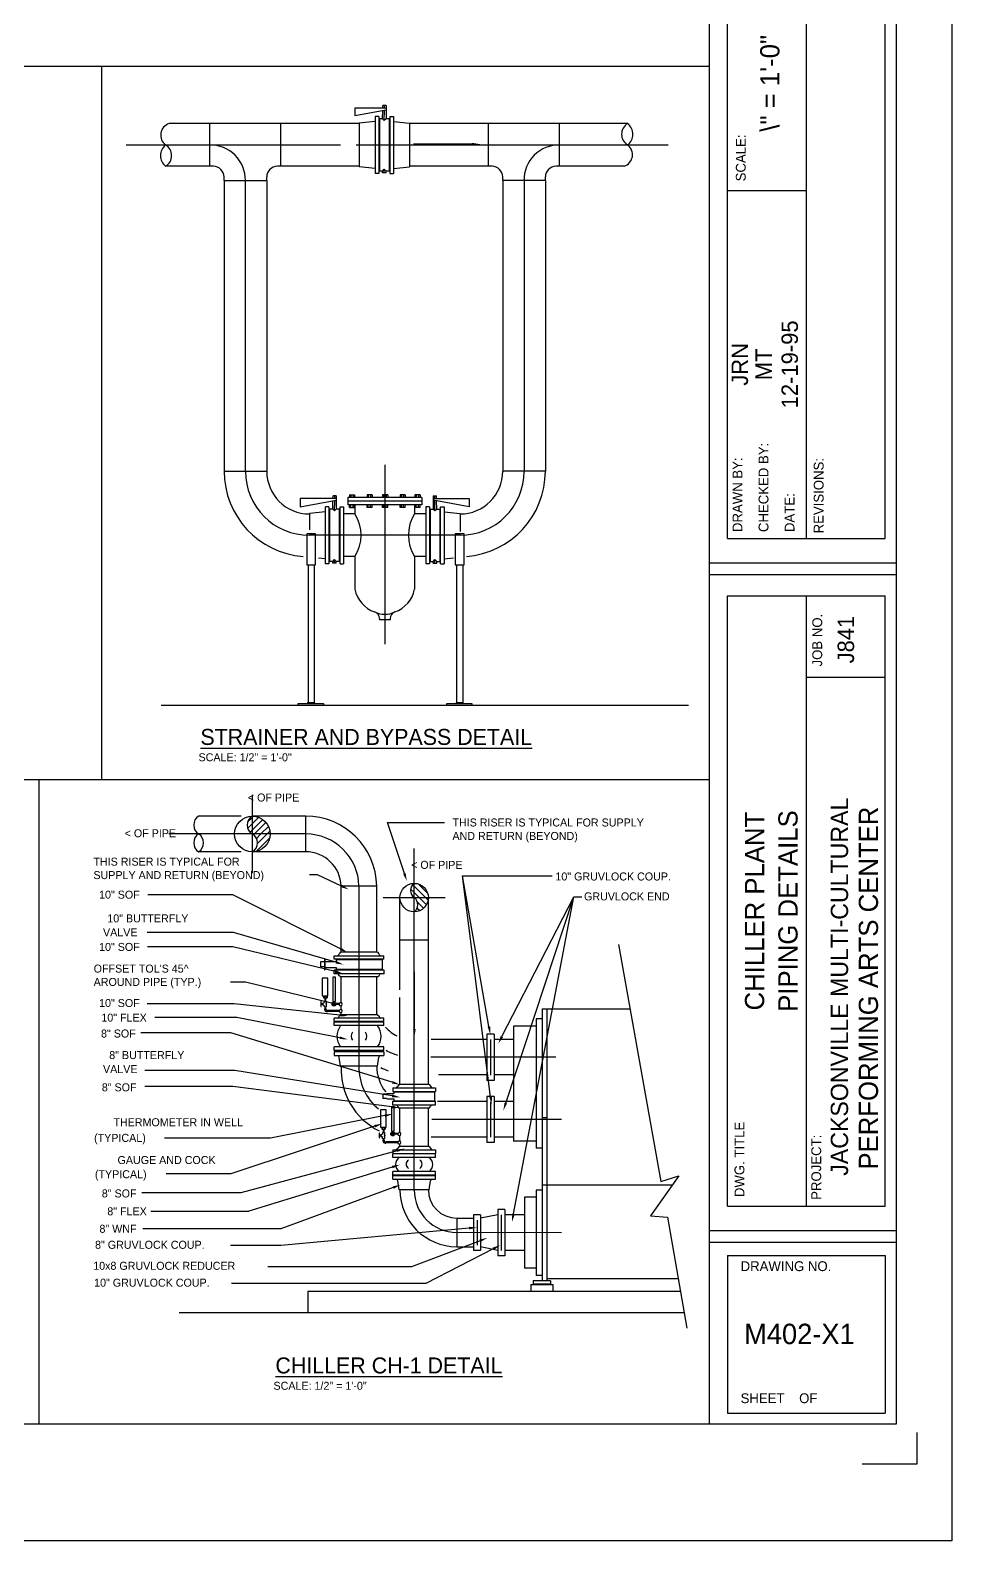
# Model space of a CAD drawing. Extents: x 0 to 1008, y 0 to 720.
# Drawn here: x 748.8 to 1008, y 0 to 424.7 of the extents above; entities that cross this region are included whole.
import ezdxf
from ezdxf.enums import TextEntityAlignment as Align

# ---------------------------------------------------------------- set-up
doc = ezdxf.new("R2010")
doc.units = 0
doc.header["$LTSCALE"] = 12.5
doc.linetypes.add('CENTER2', pattern=[0])
doc.layers.get('0').update_dxf_attribs({"linetype": 'CONTINUOUS'})
doc.layers.get('DEFPOINTS').update_dxf_attribs({"linetype": 'CONTINUOUS'})
for name, color, linetype in [('A-CONC', 7, 'CONTINUOUS'), ('CHWS', 3, 'CONTINUOUS'), ('CWS', 5, 'CONTINUOUS'), ('M-FIXT', 8, 'CONTINUOUS'), ('MEQUIP', 4, 'CONTINUOUS'), ('MTEXT', 2, 'CONTINUOUS'), ('PIPECL', 9, 'CENTER2'), ('TITLEBLK', 7, 'CONTINUOUS')]:
    doc.layers.add(name, color=color, linetype=linetype)

msp = doc.modelspace()

# ---------------------------------------------------------------- linework, layer by layer
at = {"color": 0}
for p, q in [((1008, 720), (1008, 0)), ((1008, 0), (0, 0))]:
    msp.add_line(p, q, dxfattribs=at)
at = {"layer": 'A-CONC', "color": 0}
for p, q in [((826.56, 283.16), (826.56, 274.46)), ((829.07, 283.16), (826.56, 283.16)), ((829.07, 274.46), (829.07, 283.16)), ((868.35, 283.16), (868.35, 274.46)), ((870.85, 283.16), (868.35, 283.16)), ((870.85, 274.46), (870.85, 283.16)), ((826.56, 274.46), (829.07, 274.46)), ((826.94, 274.46), (826.94, 235.68)), ((828.69, 274.46), (828.69, 235.68)), ((868.35, 274.46), (870.85, 274.46)), ((868.73, 274.46), (868.73, 235.68)), ((870.48, 274.46), (870.48, 235.68)), ((785.6, 234.97), (933.98, 234.97)), ((824.17, 235.46), (831.26, 235.46)), ((824.17, 235), (824.17, 235.46)), ((824.17, 235), (831.26, 235)), ((826.94, 235.68), (828.69, 235.68)), ((831.26, 235.46), (831.26, 235)), ((865.96, 235.46), (873.05, 235.46)), ((865.96, 235), (865.96, 235.46)), ((865.96, 235), (873.05, 235)), ((868.73, 235.68), (870.48, 235.68)), ((873.05, 235.46), (873.05, 235)), ((931.69, 70.11), (826.88, 70.11)), ((826.88, 70.11), (826.88, 64.11)), ((889.58, 72.03), (895.83, 72.03)), ((889.58, 72.03), (889.58, 70.2)), ((889.58, 70.2), (895.83, 70.2)), ((895.83, 72.03), (895.83, 70.2)), ((932.75, 64.11), (790.67, 64.11))]:
    msp.add_line(p, q, dxfattribs=at)
for centre, start, end in [((827.02, 235.4), 105.4664, 167.7366), ((828.61, 235.4), 12.2634, 74.5336), ((868.8, 235.4), 105.4664, 167.7366), ((870.4, 235.4), 12.2634, 74.5336)]:
    msp.add_arc(centre, 0.29, start, end, dxfattribs=at)
at = {"layer": 'CHWS', "color": 0}
for p, q in [((855.8, 183.26), (856.79, 182.28)), ((856.36, 184.47), (856.79, 184.05)), ((856.79, 184.05), (859.97, 180.86)), ((857.89, 184.71), (860.63, 181.97)), ((852.79, 154.94), (852.79, 180.86)), ((856.79, 182.28), (858.2, 180.86)), ((857.69, 179.61), (859.43, 177.86)), ((858.2, 180.86), (860.23, 178.83)), ((859.97, 180.86), (860.72, 180.12)), ((860.78, 128.26), (860.78, 180.86)), ((856.85, 176.91), (856.9, 176.86)), ((857.62, 177.91), (858.35, 177.18)), ((860.79, 168.86), (852.79, 168.86)), ((852.78, 128.26), (852.78, 152.74)), ((852.59, 128.26), (852.15, 127.87)), ((860.98, 128.26), (852.59, 128.26)), ((860.98, 128.26), (861.41, 127.87)), ((849.04, 125.59), (847.95, 125.59)), ((847.95, 125.59), (847.95, 124.37)), ((849.04, 124.37), (847.95, 124.37)), ((849.18, 125.73), (849.04, 125.59)), ((849.18, 124.23), (849.04, 124.37)), ((849.18, 125.73), (851.09, 125.73)), ((849.18, 124.23), (851.09, 124.23)), ((850.78, 127.37), (862.78, 127.37)), ((850.78, 127.37), (850.78, 126.37)), ((850.78, 126.37), (862.78, 126.37)), ((850.78, 123.59), (862.78, 123.59)), ((850.78, 122.59), (850.78, 123.59)), ((851.09, 126.23), (862.51, 126.23)), ((851.09, 126.23), (851.09, 125.73)), ((851.09, 124.23), (851.09, 123.73)), ((851.09, 123.73), (862.51, 123.73)), ((862.51, 126.23), (862.51, 123.73)), ((862.78, 127.37), (862.78, 126.37)), ((862.78, 122.59), (862.78, 123.59)), ((850.78, 122.59), (862.78, 122.59)), ((852.59, 121.69), (852.15, 122.09)), ((860.98, 121.69), (852.59, 121.69)), ((852.78, 114.93), (852.78, 121.69)), ((860.78, 110.84), (860.78, 121.69)), ((860.98, 121.69), (861.41, 122.09)), ((852.19, 114.66), (852.78, 114.93)), ((852.59, 110.84), (852.15, 110.44)), ((852.19, 114.66), (852.19, 114.13)), ((852.19, 114.13), (852.78, 113.85)), ((852.19, 112.28), (852.78, 112.56)), ((852.19, 112.28), (852.19, 111.75)), ((852.19, 111.75), (852.78, 111.48)), ((860.98, 110.84), (852.59, 110.84)), ((852.78, 112.56), (852.78, 113.85)), ((852.78, 110.84), (852.78, 111.48)), ((860.98, 110.84), (861.41, 110.44)), ((850.78, 109.94), (862.78, 109.94)), ((850.78, 109.94), (850.78, 108.94)), ((850.78, 108.94), (862.78, 108.94)), ((862.78, 108.81), (850.78, 108.81)), ((850.78, 107.81), (850.78, 108.81)), ((862.78, 107.81), (850.78, 107.81)), ((862.78, 109.94), (862.78, 108.94)), ((862.78, 107.81), (862.78, 108.81)), ((862.78, 103.81), (850.78, 103.81)), ((850.78, 102.81), (850.78, 103.81)), ((862.78, 102.81), (850.78, 102.81)), ((850.78, 101.7), (850.78, 102.7)), ((850.78, 102.7), (862.78, 102.7)), ((862.78, 102.81), (862.78, 103.81)), ((862.78, 101.7), (862.78, 102.7)), ((850.78, 101.7), (862.78, 101.7)), ((852.59, 98.7), (852.15, 101.2)), ((860.98, 98.7), (852.59, 98.7)), ((860.98, 98.7), (861.41, 101.2)), ((868.78, 90.7), (868.78, 82.7)), ((868.78, 90.7), (873.48, 90.7)), ((875.48, 91.61), (873.48, 91.61)), ((873.48, 91.61), (873.48, 81.61)), ((874.48, 90.11), (874.48, 83.11)), ((880.28, 91.61), (875.48, 90.7)), ((875.48, 91.61), (875.48, 81.61)), ((875.48, 90.7), (875.48, 82.7)), ((880.28, 93.11), (880.28, 80.11)), ((882.28, 93.11), (880.28, 93.11)), ((881.28, 91.61), (881.28, 81.61)), ((882.28, 93.11), (882.28, 80.11)), ((868.78, 82.7), (873.48, 82.7)), ((875.48, 81.61), (873.48, 81.61)), ((880.28, 81.61), (875.48, 82.7)), ((882.28, 80.11), (880.28, 80.11))]:
    msp.add_line(p, q, dxfattribs=at)
msp.add_circle((856.79, 180.86), 4, dxfattribs=at)
for centre, radius, start, end in [((858.24, 182.86), 2.47, 126.0299, 233.9701), ((855.33, 178.86), 2.47, 306.0299, 53.9701), ((851.65, 127.87), 0.5, 270, 0), ((861.91, 127.87), 0.5, 180, 270), ((851.65, 122.09), 0.5, 360, 90), ((861.91, 122.09), 0.5, 90, 180), ((852.29, 114.39), 0.731, 312.2091, 47.7909), ((851.65, 110.44), 0.5, 270, 0), ((852.29, 112.02), 0.731, 312.2091, 47.7909), ((861.91, 110.44), 0.5, 180, 270), ((854.01, 105.81), 2.44, 124.9912, 235.0088), ((855.87, 105.88), 1.34, 120.3314, 239.6686), ((857.69, 105.88), 1.34, 300.3314, 59.6686), ((859.55, 105.81), 2.44, 304.9912, 55.0088), ((851.65, 101.2), 0.5, 360, 90), ((868.78, 98.7), 16, 180, 270), ((868.78, 98.7), 8, 180, 270), ((861.91, 101.2), 0.5, 90, 180)]:
    msp.add_arc(centre, radius, start, end, dxfattribs=at)
at = {"layer": 'CWS', "color": 0}
for p, q in [((847.94, 402.81), (847.96, 403.61)), ((848.88, 403.61), (847.96, 403.61)), ((848.44, 402.81), (848.46, 403.61)), ((848.88, 403.61), (848.88, 399.86)), ((840.09, 402.81), (840.09, 400.72)), ((848.88, 402.81), (840.09, 402.81)), ((840.09, 400.72), (848.88, 402.31)), ((845.83, 400.47), (845.83, 384.47)), ((846.83, 400.47), (845.83, 400.47)), ((846.83, 400.47), (846.83, 384.47)), ((847.03, 399.86), (847.03, 385.15)), ((847.88, 399.86), (847.03, 399.86)), ((847.88, 399.86), (847.93, 402.18)), ((847.88, 399.86), (848.38, 399.38)), ((848.38, 399.38), (848.43, 402.25)), ((848.88, 399.86), (848.38, 399.38)), ((849.73, 399.86), (848.88, 399.86)), ((849.73, 399.86), (849.73, 385.15)), ((849.95, 400.47), (849.95, 384.47)), ((849.95, 400.47), (850.95, 400.47)), ((850.95, 400.47), (850.95, 384.47)), ((841.33, 398.47), (787.85, 398.47)), ((799.33, 386.47), (799.33, 398.47)), ((819.33, 386.47), (819.33, 398.47)), ((845.83, 399.07), (841.33, 398.61)), ((841.33, 398.61), (841.33, 386.34)), ((850.95, 399.07), (855.45, 398.61)), ((855.45, 398.61), (855.45, 386.34)), ((916.81, 398.47), (855.45, 398.47)), ((859.55, 398.47), (855.45, 398.47)), ((877.69, 386.47), (877.69, 398.47)), ((897.69, 386.47), (897.69, 398.47)), ((800.33, 386.47), (786.89, 386.47)), ((803.33, 382.47), (803.33, 383.47)), ((803.33, 382.47), (803.33, 300.72)), ((803.33, 382.47), (815.33, 382.47)), ((815.33, 382.47), (815.33, 383.47)), ((815.33, 382.47), (815.33, 300.72)), ((841.33, 386.47), (818.33, 386.47)), ((845.83, 385.88), (841.33, 386.34)), ((846.83, 384.47), (845.83, 384.47)), ((847.88, 385.15), (847.03, 385.15)), ((847.88, 385.15), (848.38, 385.63)), ((847.88, 384.62), (847.88, 385.15)), ((848.88, 384.62), (847.88, 384.62)), ((848.88, 385.15), (848.38, 385.63)), ((848.38, 384.62), (848.38, 385.63)), ((848.88, 384.62), (848.88, 385.15)), ((849.73, 385.15), (848.88, 385.15)), ((849.95, 384.47), (850.95, 384.47)), ((850.95, 385.88), (855.45, 386.34)), ((878.69, 386.47), (855.45, 386.47)), ((859.55, 386.47), (855.45, 386.47)), ((881.69, 382.47), (881.69, 383.47)), ((881.69, 382.47), (881.69, 300.72)), ((893.69, 382.47), (881.69, 382.47)), ((893.69, 382.47), (893.69, 383.47)), ((893.69, 382.47), (893.69, 300.72)), ((915.84, 386.47), (896.69, 386.47)), ((803.33, 300.72), (815.33, 300.72)), ((893.69, 300.72), (881.69, 300.72)), ((833.94, 293.06), (833.96, 293.86)), ((834.88, 293.86), (833.96, 293.86)), ((834.44, 293.06), (834.46, 293.86)), ((834.88, 293.86), (834.88, 290.11)), ((862.14, 293.86), (863.06, 293.86)), ((862.14, 293.86), (862.14, 290.11)), ((862.57, 293.06), (862.56, 293.86)), ((863.07, 293.06), (863.06, 293.86)), ((834.88, 293.06), (824.73, 293.06)), ((824.73, 293.06), (824.73, 290.72)), ((824.73, 290.72), (834.88, 292.56)), ((831.83, 289.32), (827.33, 288.86)), ((827.33, 288.86), (827.33, 284.22)), ((831.83, 274.72), (831.83, 290.72)), ((832.83, 290.72), (831.83, 290.72)), ((832.83, 290.72), (832.83, 274.72)), ((833.03, 275.4), (833.03, 290.11)), ((833.88, 290.11), (833.03, 290.11)), ((833.88, 290.11), (833.93, 292.43)), ((833.88, 290.11), (834.38, 289.63)), ((834.38, 289.63), (834.43, 292.5)), ((834.88, 290.11), (834.38, 289.63)), ((835.73, 290.11), (834.88, 290.11)), ((835.73, 290.11), (835.73, 275.4)), ((861.29, 290.11), (861.29, 275.4)), ((861.29, 290.11), (862.14, 290.11)), ((862.14, 293.06), (872.28, 293.06)), ((872.28, 290.72), (862.14, 292.56)), ((862.14, 290.11), (862.64, 289.63)), ((862.64, 289.63), (862.59, 292.5)), ((863.14, 290.11), (862.64, 289.63)), ((863.14, 290.11), (863.09, 292.43)), ((863.14, 290.11), (863.99, 290.11)), ((863.99, 290.11), (863.99, 275.4)), ((864.19, 274.72), (864.19, 290.72)), ((864.19, 290.72), (865.19, 290.72)), ((865.19, 290.72), (865.19, 274.72)), ((865.19, 289.32), (869.69, 288.86)), ((869.69, 288.86), (869.69, 283.78)), ((872.28, 293.06), (872.28, 290.72)), ((831.83, 276.13), (829.92, 276.32)), ((865.19, 276.13), (867.86, 276.4)), ((832.83, 274.72), (831.83, 274.72)), ((833.88, 275.4), (833.03, 275.4)), ((833.88, 275.4), (834.38, 275.88)), ((833.88, 274.87), (833.88, 275.4)), ((834.88, 274.87), (833.88, 274.87)), ((834.38, 274.87), (834.38, 275.88)), ((834.88, 275.4), (834.38, 275.88)), ((835.73, 275.4), (834.88, 275.4)), ((834.88, 274.87), (834.88, 275.4)), ((861.29, 275.4), (862.14, 275.4)), ((862.14, 275.4), (862.64, 275.88)), ((862.14, 274.87), (862.14, 275.4)), ((862.14, 274.87), (863.14, 274.87)), ((863.14, 275.4), (862.64, 275.88)), ((862.64, 274.87), (862.64, 275.88)), ((863.14, 275.4), (863.99, 275.4)), ((863.14, 274.87), (863.14, 275.4)), ((864.19, 274.72), (865.19, 274.72)), ((808.13, 203.74), (796.16, 203.74)), ((809.92, 202.06), (811.27, 203.41)), ((809.95, 200.32), (811.27, 201.64)), ((810.62, 199.23), (811.27, 199.87)), ((826.27, 203.74), (811.27, 203.74)), ((811.27, 203.41), (811.59, 203.73)), ((811.27, 201.64), (813.04, 203.41)), ((811.27, 199.87), (814.19, 202.8)), ((811.9, 198.74), (815.11, 201.94)), ((813.67, 198.74), (815.79, 200.86)), ((826.27, 193.74), (826.27, 203.74)), ((811.65, 198.49), (811.9, 198.74)), ((812.31, 193.85), (816.16, 197.69)), ((812.44, 197.51), (813.67, 198.74)), ((812.73, 196.04), (815.44, 198.74)), ((815.44, 198.74), (816.21, 199.51)), ((808.13, 193.74), (796.16, 193.74)), ((826.27, 193.74), (811.27, 193.74)), ((836.27, 165.48), (836.27, 184.11)), ((846.27, 184.11), (836.27, 184.11)), ((846.27, 165.48), (846.27, 184.11)), ((830.43, 162.76), (830.43, 161.35)), ((831.52, 162.76), (830.43, 162.76)), ((831.52, 163.66), (831.65, 163.66)), ((831.52, 163.66), (831.52, 160.57)), ((831.65, 163.66), (831.65, 160.57)), ((831.65, 162.9), (834.82, 162.9)), ((834.27, 164.5), (848.27, 164.5)), ((834.27, 164.5), (848.27, 164.5)), ((834.27, 164.5), (848.27, 164.5)), ((834.27, 163.5), (834.27, 164.5)), ((848.27, 163.5), (834.27, 163.5)), ((834.82, 163.4), (847.75, 163.4)), ((834.82, 163.4), (834.82, 162.9)), ((836.08, 165.48), (835.65, 165)), ((846.46, 165.48), (836.08, 165.48)), ((846.46, 165.48), (846.89, 165)), ((847.75, 163.4), (847.75, 160.71)), ((848.27, 163.5), (848.27, 164.5)), ((831.52, 161.35), (830.43, 161.35)), ((831.52, 160.57), (831.65, 160.57)), ((831.65, 161.21), (834.82, 161.21)), ((848.32, 160.43), (834.29, 160.43)), ((834.29, 159.43), (834.29, 160.43)), ((848.32, 159.43), (834.29, 159.43)), ((834.82, 161.21), (834.82, 160.71)), ((834.82, 160.71), (847.75, 160.71)), ((836.07, 158.53), (835.64, 158.93)), ((846.47, 158.53), (836.07, 158.53)), ((836.27, 151.43), (836.27, 158.53)), ((846.27, 147.88), (846.27, 158.53)), ((846.47, 158.53), (846.9, 158.93)), ((848.32, 159.43), (848.32, 160.43)), ((835.68, 151.16), (836.27, 151.43)), ((835.68, 151.16), (835.68, 150.63)), ((835.68, 150.63), (836.27, 150.35)), ((835.68, 149.23), (836.27, 149.51)), ((835.68, 149.23), (835.68, 148.71)), ((835.68, 148.71), (836.27, 148.43)), ((836.27, 149.51), (836.27, 150.35)), ((848.27, 146.99), (834.27, 146.99)), ((834.27, 145.99), (834.27, 146.99)), ((848.27, 145.99), (834.27, 145.99)), ((848.27, 145.86), (834.27, 145.86)), ((834.27, 144.86), (834.27, 145.86)), ((848.27, 144.86), (834.27, 144.86)), ((836.09, 147.88), (835.66, 147.49)), ((846.48, 147.88), (836.09, 147.88)), ((836.27, 147.88), (836.27, 148.43)), ((846.48, 147.88), (846.92, 147.49)), ((848.27, 145.99), (848.27, 146.99)), ((848.27, 144.86), (848.27, 145.86)), ((877.27, 140.99), (861.61, 140.99)), ((877.27, 142.45), (877.27, 129.45)), ((879.27, 142.45), (877.27, 142.45)), ((878.27, 140.95), (878.27, 130.95)), ((879.27, 142.45), (879.27, 129.45)), ((848.27, 138.86), (834.27, 138.86)), ((834.27, 137.86), (834.27, 138.86)), ((848.27, 137.86), (834.27, 137.86)), ((848.27, 137.49), (834.27, 137.49)), ((834.27, 137.49), (834.27, 136.49)), ((834.27, 136.49), (848.27, 136.49)), ((834.27, 136.49), (848.27, 136.49)), ((834.27, 136.49), (848.27, 136.49)), ((836.08, 133.49), (835.65, 135.99)), ((846.46, 133.49), (846.89, 135.99)), ((848.27, 137.86), (848.27, 138.86)), ((848.27, 137.49), (848.27, 136.49)), ((846.46, 133.49), (836.08, 133.49)), ((877.27, 130.99), (863.59, 130.99)), ((879.27, 129.45), (877.27, 129.45)), ((877.27, 123.49), (863.31, 123.49)), ((877.27, 124.95), (877.27, 111.95)), ((879.27, 124.95), (877.27, 124.95)), ((878.27, 123.45), (878.27, 113.45)), ((879.27, 124.95), (879.27, 111.95)), ((877.27, 113.49), (861.53, 113.49)), ((879.27, 111.95), (877.27, 111.95))]:
    msp.add_line(p, q, dxfattribs=at)
msp.add_circle((811.27, 198.74), 5, dxfattribs=at)
for centre, radius, start, end in [((788.9, 395.23), 3.41, 107.9632, 233.8436), ((918.64, 395.47), 3.52, 121.4768, 238.5232), ((914.51, 395.47), 3.78, 307.3869, 52.6131), ((789.18, 389.47), 3.78, 127.3869, 232.6131), ((785.05, 389.47), 3.52, 301.4768, 58.5232), ((914.79, 389.72), 3.41, 287.9632, 53.8436), ((800.33, 383.47), 3, 0, 90), ((818.33, 383.47), 3, 90, 180), ((878.69, 383.47), 3, 0, 90), ((896.69, 383.47), 3, 90, 180), ((827.33, 300.72), 24, 180, 265.7608), ((827.33, 300.72), 12, 180, 270), ((869.69, 300.72), 12, 270, 0), ((869.69, 300.72), 24, 274.2893, 0), ((797.71, 201.24), 2.94, 121.7579, 238.2421), ((812.65, 201.24), 2.86, 118.9904, 241.0096), ((826.27, 183.73), 20.01, 1.0918, 89.9926), ((797.71, 196.24), 2.94, 121.7579, 238.2421), ((794.62, 196.24), 2.93, 301.565, 58.435), ((809.88, 196.24), 2.86, 298.9904, 61.0096), ((826.26, 183.73), 10.01, 2.2198, 89.9696), ((835.15, 165), 0.5, 270, 0), ((847.39, 165), 0.5, 180, 270), ((835.14, 158.93), 0.5, 360, 90), ((847.4, 158.93), 0.5, 90, 180), ((835.78, 150.89), 0.731, 312.2091, 47.7909), ((835.78, 148.97), 0.731, 312.2091, 47.7909), ((839.9, 141.86), 4.84, 141.7152, 218.2848), ((835.16, 147.49), 0.5, 270, 0), ((842.64, 141.86), 4.84, 321.7152, 38.2848), ((847.42, 147.49), 0.5, 180, 270), ((856.27, 150.99), 10, 220.9663, 244.3728), ((840.9, 141.86), 1.84, 141.7152, 218.2848), ((841.64, 141.86), 1.84, 321.7152, 38.2848), ((835.15, 135.99), 0.5, 360, 90), ((847.39, 135.99), 0.5, 90, 180), ((855.4, 132.46), 19.16, 176.9163, 243.6754), ((857.95, 133.45), 11.69, 179.7892, 218.3073), ((856.27, 150.99), 20, 243.6389, 250.2201)]:
    msp.add_arc(centre, radius, start, end, dxfattribs=at)
at = {"layer": 'DEFPOINTS', "color": 0, "linetype": 'BYBLOCK'}
for p in [(862.78, 108.81), (862.78, 102.81), (852.57, 98.7)]:
    msp.add_point(p, dxfattribs=at)
at = {"layer": 'M-FIXT', "color": 0}
for p, q in [((832.54, 158.18), (830.91, 158.18)), ((830.91, 158.18), (830.91, 153.22)), ((832.54, 153.22), (832.54, 158.18)), ((834.62, 158.52), (833.88, 158.52)), ((833.88, 158.52), (833.88, 151.68)), ((834.62, 151.68), (834.62, 158.52)), ((830.91, 153.22), (832.54, 153.22)), ((831.27, 153.24), (831.27, 152.65)), ((831.52, 153.19), (831.52, 152.65)), ((832.02, 153.19), (832.02, 152.65)), ((832.27, 153.24), (832.27, 152.65)), ((830.55, 151.59), (830.55, 150.21)), ((830.65, 151.59), (830.55, 151.59)), ((830.55, 150.21), (830.65, 150.21)), ((830.65, 150.21), (830.65, 151.59)), ((830.65, 151), (830.99, 151)), ((830.65, 150.84), (830.99, 150.84)), ((830.99, 150.67), (830.99, 151.17)), ((830.99, 151.17), (831.19, 151.17)), ((830.99, 150.67), (831.19, 150.67)), ((831.27, 152.65), (832.27, 152.65)), ((831.52, 151.75), (831.52, 151.46)), ((831.52, 151.75), (832.02, 151.75)), ((831.52, 150.09), (831.52, 150.38)), ((831.52, 150.09), (832.02, 150.09)), ((831.6, 149.58), (831.97, 149.58)), ((831.6, 149.58), (831.6, 149.44)), ((831.64, 152.65), (831.64, 151.75)), ((831.64, 150.09), (831.64, 149.58)), ((831.89, 152.65), (831.89, 151.75)), ((831.89, 150.09), (831.89, 149.58)), ((831.97, 149.58), (831.97, 149.44)), ((832.02, 151.75), (832.02, 151.25)), ((832.02, 150.59), (832.02, 150.09)), ((832.12, 151), (832.25, 151)), ((832.12, 150.84), (832.25, 150.84)), ((832.25, 150.84), (832.25, 151)), ((832.25, 149.16), (832.38, 149.16)), ((832.25, 148.78), (832.38, 148.78)), ((832.38, 149.16), (832.38, 148.78)), ((835.68, 149.11), (832.38, 149.11)), ((835.68, 148.86), (832.38, 148.86)), ((833.88, 151.68), (834.62, 151.68)), ((834.12, 151.68), (834.12, 151.47)), ((834.12, 151.07), (834.35, 150.72)), ((834.16, 151.09), (834.39, 150.74)), ((834.37, 151.68), (834.37, 151.47)), ((835.68, 151.04), (834.82, 151.04)), ((835.68, 150.79), (834.82, 150.79)), ((847.3, 121.22), (847.3, 116.27)), ((848.94, 121.22), (847.3, 121.22)), ((848.94, 116.27), (848.94, 121.22)), ((850.39, 122.03), (850.39, 115.18)), ((851.13, 122.03), (850.39, 122.03)), ((851.13, 115.18), (851.13, 122.03)), ((847.3, 116.27), (848.94, 116.27)), ((847.66, 116.29), (847.66, 115.7)), ((847.66, 115.7), (848.66, 115.7)), ((847.91, 116.24), (847.91, 115.7)), ((847.92, 114.79), (847.92, 114.5)), ((847.92, 114.79), (848.42, 114.79)), ((848.04, 115.7), (848.04, 114.79)), ((848.29, 115.7), (848.29, 114.79)), ((848.41, 116.24), (848.41, 115.7)), ((848.42, 114.79), (848.42, 114.29)), ((848.66, 116.29), (848.66, 115.7)), ((850.39, 115.18), (851.13, 115.18)), ((850.63, 115.18), (850.63, 114.97)), ((850.88, 115.18), (850.88, 114.97)), ((846.95, 114.64), (846.95, 113.26)), ((847.04, 114.64), (846.95, 114.64)), ((846.95, 113.26), (847.04, 113.26)), ((847.04, 113.26), (847.04, 114.64)), ((847.04, 114.05), (847.38, 114.05)), ((847.04, 113.88), (847.38, 113.88)), ((847.38, 113.71), (847.38, 114.21)), ((847.38, 114.21), (847.59, 114.21)), ((847.38, 113.71), (847.59, 113.71)), ((847.92, 113.14), (847.92, 113.43)), ((847.92, 113.14), (848.42, 113.14)), ((847.99, 112.63), (848.36, 112.63)), ((847.99, 112.63), (847.99, 112.48)), ((848.04, 113.14), (848.04, 112.63)), ((848.29, 113.14), (848.29, 112.63)), ((848.36, 112.63), (848.36, 112.48)), ((848.42, 113.64), (848.42, 113.14)), ((848.51, 114.04), (848.65, 114.04)), ((848.51, 113.88), (848.65, 113.88)), ((848.65, 113.88), (848.65, 114.04)), ((848.65, 112.2), (848.77, 112.2)), ((848.65, 111.83), (848.77, 111.83)), ((848.77, 112.2), (848.77, 111.83)), ((852.19, 112.15), (848.77, 112.15)), ((852.19, 111.9), (848.77, 111.9)), ((850.64, 114.57), (850.86, 114.22)), ((850.67, 114.6), (850.9, 114.24)), ((852.19, 114.54), (851.33, 114.54)), ((852.19, 114.29), (851.33, 114.29))]:
    msp.add_line(p, q, dxfattribs=at)
for centre, radius in [((834.25, 150.9), 0.564), ((834.25, 150.9), 0.418), ((834.25, 150.9), 0.211), ((850.77, 114.41), 0.564), ((850.77, 114.41), 0.418), ((850.77, 114.41), 0.211)]:
    msp.add_circle(centre, radius, dxfattribs=at)
for centre, radius, start, end in [((831.19, 151.29), 0.125, 270, 320.8987), ((831.19, 150.54), 0.125, 39.1013, 90), ((831.65, 150.92), 0.47, 115.3377, 140.8987), ((831.65, 150.92), 0.47, 219.1013, 244.6623), ((831.4, 151.46), 0.125, 295.3377, 0), ((831.4, 150.38), 0.125, 0, 64.6623), ((832.25, 149.44), 0.656, 180, 270), ((832.25, 149.44), 0.281, 180, 270), ((832.15, 151.25), 0.125, 180, 213.5469), ((832.15, 150.59), 0.125, 146.4531, 180), ((831.65, 150.92), 0.47, 326.4531, 33.5469), ((847.59, 114.34), 0.125, 270, 320.8987), ((847.59, 113.59), 0.125, 39.1013, 90), ((848.05, 113.96), 0.47, 115.3377, 140.8987), ((848.05, 113.96), 0.47, 219.1013, 244.6623), ((847.79, 114.5), 0.125, 295.3377, 0), ((847.79, 113.43), 0.125, 0, 64.6623), ((848.65, 112.48), 0.656, 180, 270), ((848.65, 112.48), 0.281, 180, 270), ((848.54, 114.29), 0.125, 180, 213.5469), ((848.54, 113.64), 0.125, 146.4531, 180), ((848.05, 113.96), 0.47, 326.4531, 33.5469)]:
    msp.add_arc(centre, radius, start, end, dxfattribs=at)
at = {"layer": 'MEQUIP', "color": 0}
for p, q in [((858.91, 293.31), (838.11, 293.31)), ((838.11, 293.31), (838.11, 291.31)), ((838.59, 294.12), (840.02, 294.12)), ((838.59, 294.12), (838.59, 293.31)), ((839.01, 294.12), (839.01, 293.31)), ((839.65, 294.12), (839.65, 293.31)), ((840.02, 294.12), (840.02, 293.31)), ((844.96, 294.12), (843.53, 294.12)), ((843.53, 294.12), (843.53, 293.31)), ((843.89, 294.12), (843.89, 293.31)), ((844.54, 294.12), (844.54, 293.31)), ((844.96, 294.12), (844.96, 293.31)), ((849.35, 294.12), (847.92, 294.12)), ((847.92, 294.12), (847.92, 293.31)), ((848.28, 294.12), (848.28, 293.31)), ((848.93, 294.12), (848.93, 293.31)), ((849.35, 294.12), (849.35, 293.31)), ((854.25, 294.12), (852.82, 294.12)), ((852.82, 294.12), (852.82, 293.31)), ((853.19, 294.12), (853.19, 293.31)), ((853.83, 294.12), (853.83, 293.31)), ((854.25, 294.12), (854.25, 293.31)), ((858.43, 294.12), (857, 294.12)), ((857, 294.12), (857, 293.31)), ((857.36, 294.12), (857.36, 293.31)), ((858.01, 294.12), (858.01, 293.31)), ((858.43, 294.12), (858.43, 293.31)), ((858.91, 293.31), (858.91, 291.31)), ((835.95, 274.72), (835.95, 290.72)), ((835.95, 290.72), (836.95, 290.72)), ((836.95, 290.72), (836.95, 274.72)), ((858.91, 292.31), (838.11, 292.31)), ((858.91, 291.31), (838.11, 291.31)), ((838.59, 290.49), (838.59, 291.31)), ((838.59, 290.49), (840.02, 290.49)), ((839.01, 290.49), (839.01, 291.31)), ((839.65, 290.49), (839.65, 291.31)), ((840.02, 290.49), (840.02, 291.31)), ((840.11, 291.31), (840.11, 288.72)), ((843.53, 290.49), (843.53, 291.31)), ((844.96, 290.49), (843.53, 290.49)), ((843.89, 290.49), (843.89, 291.31)), ((844.54, 290.49), (844.54, 291.31)), ((844.96, 290.49), (844.96, 291.31)), ((847.92, 290.49), (847.92, 291.31)), ((849.35, 290.49), (847.92, 290.49)), ((848.28, 290.49), (848.28, 291.31)), ((848.93, 290.49), (848.93, 291.31)), ((849.35, 290.49), (849.35, 291.31)), ((852.82, 290.49), (852.82, 291.31)), ((854.25, 290.49), (852.82, 290.49)), ((853.19, 290.49), (853.19, 291.31)), ((853.83, 290.49), (853.83, 291.31)), ((854.25, 290.49), (854.25, 291.31)), ((856.91, 291.31), (856.91, 288.72)), ((857, 290.49), (857, 291.31)), ((858.43, 290.49), (857, 290.49)), ((857.36, 290.49), (857.36, 291.31)), ((858.01, 290.49), (858.01, 291.31)), ((858.43, 290.49), (858.43, 291.31)), ((860.07, 290.72), (860.07, 274.72)), ((861.07, 290.72), (860.07, 290.72)), ((861.07, 290.72), (861.07, 274.72)), ((840.11, 288.72), (836.95, 288.72)), ((860.07, 288.72), (856.91, 288.72)), ((840.11, 276.72), (836.95, 276.72)), ((840.11, 276.72), (840.11, 267.53)), ((860.07, 276.72), (856.91, 276.72)), ((856.91, 276.72), (856.91, 267.53)), ((835.95, 274.72), (836.95, 274.72)), ((861.07, 274.72), (860.07, 274.72)), ((847.01, 259.28), (847.01, 258.97)), ((850.01, 259.28), (850.01, 258.97)), ((850.01, 258.97), (847.01, 258.97)), ((914.26, 167.63), (926.2, 101.06)), ((892.78, 149.6), (892.78, 100.08)), ((892.78, 149.6), (917.49, 149.6)), ((894.14, 149.6), (894.14, 100.08)), ((884.77, 144.72), (884.77, 112.38)), ((891.08, 144.72), (884.77, 144.72)), ((891.08, 146.72), (891.08, 110.38)), ((892.78, 146.72), (891.08, 146.72)), ((884.77, 140.99), (879.27, 140.99)), ((884.77, 130.99), (879.27, 130.99)), ((884.77, 123.49), (879.27, 123.49)), ((892.78, 119), (892.78, 73.11)), ((892.78, 119), (894.14, 119)), ((894.14, 119), (894.14, 73.11)), ((884.77, 113.49), (879.27, 113.49)), ((891.08, 112.38), (884.77, 112.38)), ((892.78, 110.38), (891.08, 110.38)), ((931.18, 102.63), (923.3, 91.39)), ((926.2, 101.06), (931.18, 102.63)), ((891.08, 98.61), (891.08, 74.61)), ((892.78, 98.61), (891.08, 98.61)), ((892.78, 100.08), (929.39, 100.08)), ((887.78, 96.61), (887.78, 76.61)), ((891.08, 96.61), (887.78, 96.61)), ((887.78, 91.61), (882.28, 91.61)), ((923.3, 91.39), (928, 91.01)), ((928, 91.01), (933.51, 59.76)), ((887.78, 81.61), (882.28, 81.61)), ((891.08, 76.61), (887.78, 76.61)), ((895.11, 73.11), (890.26, 73.11)), ((890.26, 73.11), (890.26, 72.11)), ((892.78, 74.61), (891.08, 74.61)), ((894.14, 73.77), (931.04, 73.77)), ((895.11, 73.11), (895.11, 72.11)), ((895.11, 72.11), (890.26, 72.11))]:
    msp.add_line(p, q, dxfattribs=at)
for centre, radius, start, end in [((830.68, 282.72), 11.18, 327.5377, 32.4623), ((866.34, 282.72), 11.18, 147.5377, 212.4623), ((848.51, 269.27), 8.58, 191.6518, 250.679), ((848.51, 269.27), 8.58, 289.321, 348.3482), ((848.51, 266.87), 6.37, 243.5325, 296.4675), ((845.01, 259.28), 2, 0, 70.679), ((852.01, 259.28), 2, 109.321, 180)]:
    msp.add_arc(centre, radius, start, end, dxfattribs=at)
at = {"layer": 'MTEXT', "color": 0}
for p, q in [((873.05, 392.69), (856.59, 392.69)), ((854.03, 187.64), (849.25, 201.97)), ((849.25, 201.97), (865.3, 201.97)), ((829.64, 187.27), (827.39, 187.27)), ((836.33, 184.11), (829.64, 187.27)), ((878.3, 124.82), (870.4, 186.99)), ((877.79, 144.64), (870.4, 186.99)), ((870.4, 186.99), (895.56, 186.99)), ((805.78, 181.67), (781.85, 181.67)), ((836.07, 166.42), (805.78, 181.67)), ((881.46, 141.77), (901.69, 181.06)), ((882.56, 123.09), (901.69, 181.06)), ((884.73, 91.89), (901.69, 181.06)), ((901.69, 181.06), (903.94, 181.06)), ((805.98, 171.04), (781.65, 171.04)), ((834.79, 162.65), (805.98, 171.04)), ((805.76, 166.99), (781.79, 166.99)), ((834.54, 160.06), (805.76, 166.99)), ((856.85, 143.93), (856.85, 159.99)), ((809.37, 157.05), (805.08, 157.05)), ((833.49, 151.16), (809.37, 157.05)), ((806.19, 151.01), (781.65, 151.01)), ((835.85, 147.8), (806.19, 151.01)), ((806.89, 147.1), (783.83, 147.1)), ((835.88, 141.43), (806.89, 147.1)), ((805.26, 142.83), (779.9, 142.83)), ((850.63, 128.92), (805.26, 142.83)), ((806.39, 132.2), (781.03, 132.2)), ((850.56, 125.09), (806.39, 132.2)), ((805.78, 127.7), (781.03, 127.7)), ((850.55, 121.98), (805.78, 127.7)), ((848.54, 119.55), (816.41, 113.19)), ((845.67, 116.57), (805.23, 103.17)), ((816.41, 113.19), (786.56, 113.19)), ((851.96, 109.68), (808.02, 97.84)), ((805.23, 103.17), (787.03, 103.17)), ((850.63, 105.09), (810.28, 92.64)), ((808.02, 97.84), (780.21, 97.84)), ((850.89, 99.32), (819.32, 87.67)), ((782.7, 92.64), (810.28, 92.64)), ((819.32, 87.67), (780.44, 87.67)), ((872.24, 87.91), (819.28, 83.01)), ((819.28, 83.01), (805.17, 83.01)), ((875.32, 84.38), (856.02, 76.99)), ((879.04, 82.11), (860.1, 72.37)), ((856.02, 76.99), (815.6, 76.99)), ((860.1, 72.37), (805.37, 72.37))]:
    msp.add_line(p, q, dxfattribs=at)
for points in [[(873.05, 393.07), (873.05, 392.32), (875.3, 392.69)], [(854.38, 187.75), (853.67, 187.52), (854.74, 185.5)], [(836.49, 184.45), (836.17, 183.78), (838.37, 183.15)], [(836.24, 166.76), (835.91, 166.09), (838.08, 165.41)], [(834.9, 163.01), (834.69, 162.29), (836.95, 162.02)], [(834.63, 160.42), (834.45, 159.7), (836.73, 159.53)], [(833.58, 151.52), (833.4, 150.8), (835.68, 150.63)], [(835.89, 148.17), (835.81, 147.43), (838.08, 147.56)], [(878.16, 144.7), (877.42, 144.57), (878.18, 142.42)], [(835.95, 141.8), (835.8, 141.07), (838.08, 141)], [(857.22, 143.93), (856.47, 143.93), (856.85, 141.68)], [(881.79, 141.59), (881.12, 141.94), (880.43, 139.76)], [(850.74, 129.28), (850.52, 128.56), (852.78, 128.26)], [(850.62, 125.46), (850.5, 124.72), (852.78, 124.73)], [(878.67, 124.87), (877.93, 124.78), (878.58, 122.59)], [(882.92, 122.98), (882.21, 123.21), (881.86, 120.96)], [(848.46, 119.92), (848.61, 119.18), (850.74, 119.99)], [(850.6, 122.35), (850.5, 121.6), (852.78, 121.69)], [(845.55, 116.92), (845.79, 116.21), (847.8, 117.27)], [(851.86, 110.04), (852.06, 109.32), (854.13, 110.27)], [(850.52, 105.44), (850.74, 104.73), (852.78, 105.75)], [(850.76, 99.67), (851.02, 98.97), (853, 100.1)], [(885.1, 91.82), (884.36, 91.96), (884.31, 89.68)], [(872.21, 88.29), (872.28, 87.54), (874.48, 88.12)], [(875.18, 84.73), (875.45, 84.03), (877.42, 85.18)], [(878.87, 82.44), (879.21, 81.77), (881.04, 83.14)]]:
    msp.add_solid(points, dxfattribs=at)
at = {"layer": 'PIPECL', "color": 0}
for p, q in [((775.81, 392.47), (836.04, 392.47)), ((840.46, 392.47), (928.25, 392.47)), ((809.33, 300.72), (809.33, 382.47)), ((887.69, 382.47), (887.69, 300.72)), ((848.51, 302.54), (848.51, 252.13)), ((869.69, 282.72), (827.33, 282.72)), ((811.27, 187.7), (811.27, 209.78)), ((826.27, 198.74), (787.79, 198.74)), ((856.78, 98.61), (856.79, 194.61)), ((841.27, 133.49), (841.27, 184.11)), ((848.05, 180.86), (865.52, 180.86)), ((896.59, 135.99), (861.49, 135.99)), ((898.27, 118.49), (861.75, 118.49)), ((898.22, 86.61), (868.78, 86.7))]:
    msp.add_line(p, q, dxfattribs=at)
for centre, radius, start, end in [((799.47, 382.62), 9.85, 359.137, 90.863), ((897.5, 382.66), 9.81, 88.8925, 181.1075), ((827.33, 300.72), 18, 180, 270), ((869.69, 300.72), 18, 270, 0), ((826.26, 183.73), 15.01, 1.4669, 89.9836), ((856.27, 150.99), 15, 240.6284, 253.7374), ((856.19, 133), 14.93, 178.1421, 230.6516), ((868.78, 98.7), 12, 180, 270)]:
    msp.add_arc(centre, radius, start, end, dxfattribs=at)
at = {"layer": 'TITLEBLK', "color": 0}
for p, q in [((939.72, 689.22), (939.72, 32.91)), ((992.43, 32.91), (992.43, 689.22)), ((944.95, 281.86), (944.95, 453.43)), ((967.11, 281.86), (967.11, 453.43)), ((989.28, 281.86), (989.28, 453.43)), ((507.88, 414.65), (939.72, 414.65)), ((768.81, 414.65), (768.81, 213.92)), ((944.95, 379.71), (967.11, 379.71)), ((944.95, 281.86), (989.28, 281.86)), ((939.72, 275.02), (992.43, 275.02)), ((939.72, 271.71), (992.43, 271.71)), ((944.95, 94.1), (944.95, 265.67)), ((944.95, 265.67), (989.28, 265.67)), ((967.11, 94.1), (967.11, 265.67)), ((989.28, 94.1), (989.28, 265.67)), ((967.11, 242.86), (989.28, 242.86)), ((939.72, 213.92), (170.45, 213.92)), ((751.25, 213.92), (751.25, 32.91)), ((944.95, 94.1), (989.28, 94.1)), ((939.72, 87.26), (992.43, 87.26)), ((939.72, 83.95), (992.43, 83.95)), ((944.95, 80.25), (989.28, 80.25)), ((944.95, 80.25), (944.95, 35.93)), ((989.28, 80.25), (989.28, 35.93)), ((944.95, 35.93), (989.28, 35.93)), ((37.51, 32.91), (992.43, 32.91)), ((998.26, 21.63), (998.26, 30.43)), ((982.76, 21.63), (998.26, 21.63))]:
    msp.add_line(p, q, dxfattribs=at)

# ---------------------------------------------------------------- texts
at = {"layer": 'MTEXT', "color": 0}
for s, p in [('< OF PIPE', (810.02, 207.87)), ('< OF PIPE', (775.36, 197.81)), ('< OF PIPE', (855.93, 188.93)), ("OFFSET TOL'S 45^ ", (766.64, 159.76)), ('AROUND PIPE (TYP.)', (766.64, 156.01)), ('(TYPICAL)', (766.76, 112.17)), ('(TYPICAL)', (766.99, 101.94))]:
    msp.add_text(s, height=2.25, dxfattribs=at).set_placement(p)
for s, p in [('THIS RISER IS TYPICAL FOR SUPPLY', (867.55, 201.97)), ('AND RETURN (BEYOND)', (867.55, 198.18)), ('THIS RISER IS TYPICAL FOR', (766.57, 190.96)), ('SUPPLY AND RETURN (BEYOND)', (766.57, 187.18)), ('10" GRUVLOCK COUP.', (896.51, 186.79)), ('GRUVLOCK END', (904.56, 181.19)), ('8" GRUVLOCK COUP.', (767.03, 83.23)), ('10x8 GRUVLOCK REDUCER', (766.51, 77.32)), ('10" GRUVLOCK COUP.', (766.77, 72.57))]:
    msp.add_text(s, height=2.25, dxfattribs=at).set_placement(p, align=Align.MIDDLE_LEFT)
for s, p in [('10" SOF', (779.6, 181.67)), ('10" BUTTERFLY', (793.28, 175.01)), ('VALVE', (778.97, 171.07)), ('10" SOF', (779.6, 166.98)), ('10" SOF', (779.6, 151.21)), ('10" FLEX', (781.58, 147.1)), ('8" SOF', (778.47, 142.63)), ('8" BUTTERFLY', (792.15, 136.57)), ('VALVE', (778.97, 132.64)), ('8" SOF', (778.7, 127.5)), ('THERMOMETER IN WELL', (808.64, 117.69)), ('GAUGE AND COCK', (800.94, 107.06)), ('8" SOF', (778.7, 97.67)), ('8" FLEX', (781.58, 92.64)), ('8" WNF', (778.7, 87.73))]:
    msp.add_text(s, height=2.25, dxfattribs=at).set_placement(p, align=Align.MIDDLE_RIGHT)
at = {"layer": 'TITLEBLK', "color": 0}
for s, height, p in [('\\" = 1\'-0"', 5.409, (959.52, 396.19)), ('SCALE:', 2.77, (950.04, 382.24)), ('CHECKED BY:', 2.7703, (956.43, 283.63)), ('DRAWN BY:', 2.77, (949.1, 283.63)), ('REVISIONS:', 2.77, (971.94, 283.26)), ('DATE:', 2.77, (963.76, 283.63)), ('JOB NO.', 2.77, (971.54, 245.84)), ('JACKSONVILLE MULTI-CULTURAL', 4.8678, (978.83, 102.63)), ('CHILLER PLANT', 5.4086, (955.23, 149.12)), ('PIPING DETAILS', 5.4086, (964.63, 148.73)), ('PERFORMING ARTS CENTER', 5.4086, (987.25, 104.37)), ('DWG. TITLE', 2.77, (949.66, 96.64)), ('PROJECT:', 2.77, (971.26, 95.87))]:
    msp.add_text(s, height=height, rotation=90, dxfattribs=at).set_placement(p)
for s, p in [('12-19-95', (962.41, 330.78)), ('JRN', (948.41, 330.78)), ('MT', (955.08, 330.78)), ('J841', (978.2, 253.4))]:
    msp.add_text(s, height=4.617, rotation=90, dxfattribs=at).set_placement(p, align=Align.MIDDLE)
for s, height, p in [('%%USTRAINER AND BYPASS DETAIL', 4.5, (796.66, 223.77)), ('SCALE: 1/2" = 1\'-0"', 2.25, (796.14, 219.18)), ('DRAWING NO.', 2.7703, (948.6, 75.83)), ('M402-X1', 5.735, (949.58, 55.3)), ('%%UCHILLER CH-1 DETAIL', 4.5, (817.75, 47.05)), ('SCALE: 1/2" = 1\'-0"', 2.25, (817.22, 42.46)), ('SHEET    OF     ', 2.7703, (948.6, 38.7))]:
    msp.add_text(s, height=height, dxfattribs=at).set_placement(p)

doc.saveas('drawing.dxf')
